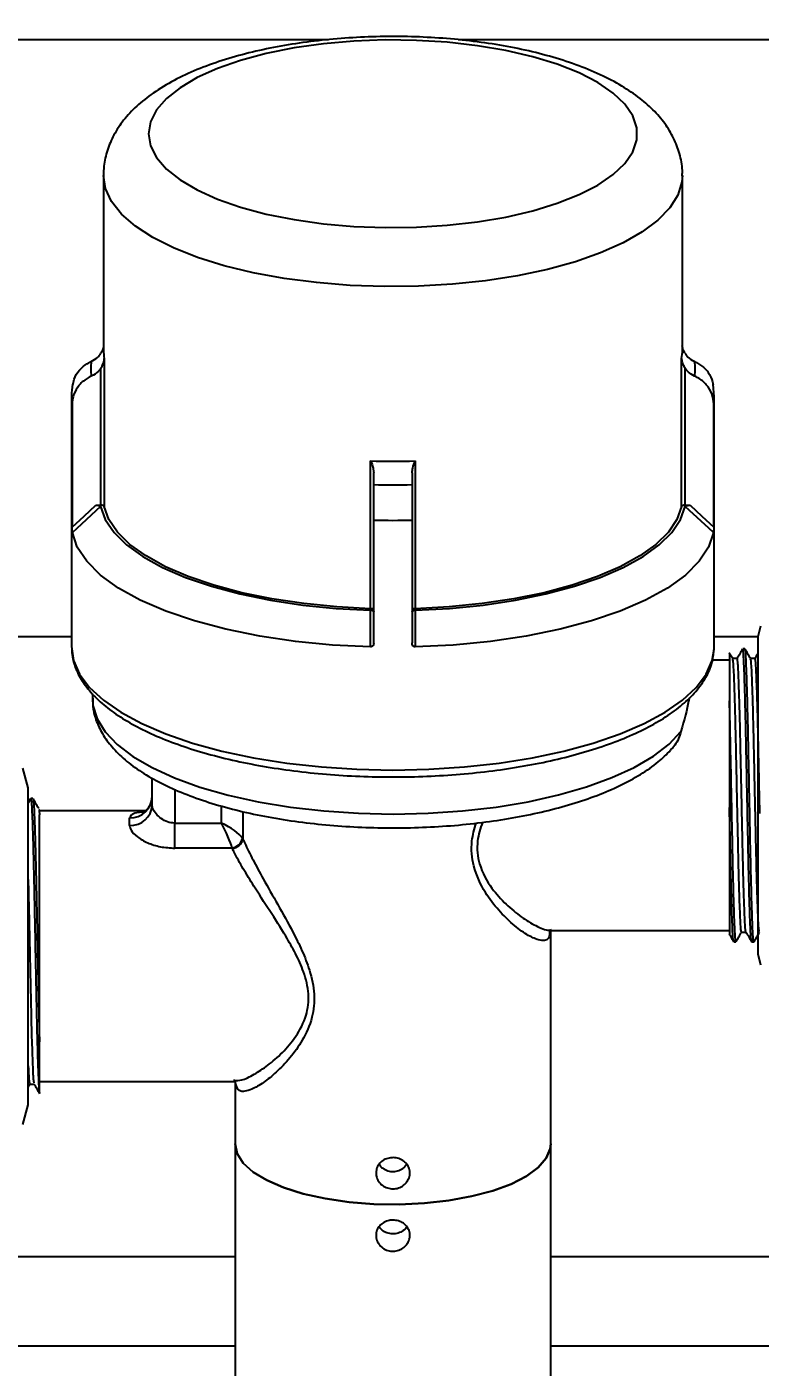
# Model space of a CAD drawing. Extents: x 75 to 2075, y 25 to 1460.
# Drawn here: x 480.9 to 573.8, y 1093.9 to 1263.8 of the extents above; entities that cross this region are included whole.
import ezdxf

# ---------------------------------------------------------------- set-up
doc = ezdxf.new("R2010")
doc.units = 0
doc.header["$LTSCALE"] = 5
doc.linetypes.add('SLD-KATı', pattern=[0])
doc.layers.get('0').update_dxf_attribs({"linetype": 'CONTINUOUS'})
doc.styles.add('SLDTEXTSTYLE3', font='GOTHIC.TTF', dxfattribs={"width": 0.913})
doc.dimstyles.new('SLDDIMSTYLE0', dxfattribs={"dimtxt": 14.875, "dimasz": 16.51, "dimexe": 0, "dimexo": 0.0625, "dimgap": 3.71875, "dimtad": 1, "dimlfac": 0.7, "dimrnd": 1e-09, "dimzin": 12, "dimtxsty": 'SLDTEXTSTYLE3', "dimsah": 1, "dimcen": 0.09, "dimazin": 3, "dimtfac": 1, "dimtofl": 0, "dimtmove": 0, "dimatfit": 3, "dimtolj": 1, "dimtzin": 12})

# ---------------------------------------------------------------- blocks, each defined once
blk = doc.blocks.new('_D_5')
at = {"color": 7, "linetype": 'SLD-KATı'}
for p, q in [((194.78, 1261.39), (194.78, 1320.99)), ((866.21, 1261.39), (866.21, 1320.99)), ((194.78, 1315.99), (866.21, 1315.99))]:
    blk.add_line(p, q, dxfattribs=at)
for points in [[(194.78, 1315.99), (211.29, 1313.45), (211.29, 1318.53)], [(866.21, 1315.99), (849.7, 1318.53), (849.7, 1313.45)]]:
    blk.add_solid(points, dxfattribs=at)
at = {"color": 7, "linetype": 'SLD-KATı', "insert": (491.48, 1334.99), "char_height": 14.875, "attachment_point": 1, "style": 'SLDTEXTSTYLE3'}
blk.add_mtext('470', dxfattribs=at)

msp = doc.modelspace()

# ---------------------------------------------------------------- linework, layer by layer
at = {"color": 8, "linetype": 'SLD-KATı'}
for p, q in [((519.097, 1262.206), (219.067, 1262.206)), ((841.924, 1262.206), (535.562, 1262.206)), ((499.639, 1167.171), (499.639, 1162.877)), ((505.569, 1162.877), (505.569, 1165.063)), ((508.283, 1164.353), (508.283, 1160.868))]:
    msp.add_line(p, q, dxfattribs=at)
at = {"color": 7, "linetype": 'SLD-KATı'}
for p, q in [((490.603, 1245.005), (490.603, 1222.858)), ((563.96, 1222.858), (563.96, 1245.005)), ((490.284, 1203.187), (490.284, 1220.581)), ((490.712, 1221.772), (490.712, 1203.035)), ((563.851, 1203.035), (563.851, 1221.772)), ((564.278, 1220.581), (564.278, 1203.187)), ((567.982, 1216.948), (567.862, 1218.526)), ((486.567, 1216.92), (486.567, 1185.261)), ((567.996, 1185.261), (567.996, 1216.92)), ((486.64, 1215.987), (486.64, 1200.424)), ((567.923, 1200.424), (567.923, 1215.987)), ((524.457, 1190.065), (524.457, 1208.802)), ((530.106, 1208.802), (530.106, 1190.065)), ((489.641, 1203.187), (490.284, 1203.187)), ((564.278, 1203.187), (564.922, 1203.187)), ((524.853, 1185.737), (524.853, 1201.3)), ((529.71, 1201.3), (529.71, 1185.737)), ((486.567, 1186.492), (369.067, 1186.492)), ((573.496, 1186.492), (567.996, 1186.492)), ((573.864, 1187.871), (573.496, 1186.497)), ((573.496, 1186.497), (573.496, 1165.16)), ((567.987, 1184.93), (567.996, 1185.261)), ((571.878, 1184.973), (571.594, 1184.973)), ((569.924, 1183.545), (567.756, 1183.545)), ((570.886, 1183.746), (570.326, 1183.746)), ((573.153, 1183.746), (572.593, 1183.746)), ((489.21, 1179.267), (489.21, 1178.667)), ((481.067, 1167.374), (480.399, 1169.866)), ((496.781, 1165.146), (496.781, 1168.599)), ((481.067, 1127.183), (481.067, 1167.374)), ((481.378, 1165.982), (481.067, 1165.443)), ((481.379, 1165.971), (481.384, 1165.989)), ((481.675, 1165.993), (481.392, 1165.993)), ((495.856, 1164.421), (482.496, 1164.421)), ((573.496, 1165.16), (573.496, 1146.306)), ((493.924, 1162.593), (493.924, 1163.535)), ((499.639, 1162.877), (505.569, 1162.877)), ((499.639, 1159.708), (499.639, 1162.877)), ((508.238, 1160.94), (508.283, 1160.868)), ((506.903, 1159.708), (499.639, 1159.708)), ((506.926, 1159.664), (506.903, 1159.708)), ((547.152, 1149.407), (547.134, 1149.278)), ((547.281, 1122.22), (547.281, 1149.405)), ((547.383, 1149.259), (569.924, 1149.259)), ((571.453, 1149.058), (572.013, 1149.058)), ((570.46, 1147.83), (570.744, 1147.83)), ((572.728, 1147.83), (573.012, 1147.83)), ((573.496, 1146.306), (573.864, 1144.932)), ((507.092, 1130.279), (507.194, 1130.283)), ((481.067, 1129.464), (481.263, 1129.804)), ((481.249, 1129.792), (481.81, 1129.792)), ((482.496, 1130.136), (507.194, 1130.136)), ((482.496, 1128.634), (482.496, 1128.622)), ((482.496, 1128.622), (482.496, 1128.623)), ((507.281, 1130.133), (507.281, 1122.22)), ((480.399, 1124.691), (481.067, 1127.183)), ((507.281, 1122.22), (507.281, 1085.779)), ((547.281, 1064.316), (547.281, 1122.22)), ((460.104, 1107.921), (507.281, 1107.921)), ((547.281, 1107.921), (589.067, 1107.921)), ((507.281, 1096.564), (455.496, 1096.564)), ((607.781, 1096.564), (547.281, 1096.564))]:
    msp.add_line(p, q, dxfattribs=at)
at = {"color": 7, "linetype": 'SLD-KATı', "flags": 128}
for points in [[(496.317, 1250.28), (496.571, 1248.758), (497.33, 1247.261), (498.58, 1245.814), (500.302, 1244.44), (502.466, 1243.162), (505.038, 1242.001), (507.975, 1240.975), (511.23, 1240.103), (514.748, 1239.398), (518.471, 1238.871), (522.339, 1238.532), (526.289, 1238.385), (530.255, 1238.434), (534.172, 1238.677), (537.975, 1239.111), (541.604, 1239.729), (544.997, 1240.519), (548.099, 1241.47), (550.859, 1242.565), (553.232, 1243.788), (555.179, 1245.116), (556.668, 1246.53), (557.675, 1248.005), (558.182, 1249.518), (558.182, 1251.043), (557.675, 1252.555), (556.668, 1254.03), (555.179, 1255.444), (553.232, 1256.772), (550.859, 1257.995), (548.099, 1259.09), (544.997, 1260.041), (541.604, 1260.831), (537.975, 1261.449), (534.172, 1261.883), (530.255, 1262.126), (526.289, 1262.175), (522.339, 1262.028), (518.471, 1261.689), (514.748, 1261.162), (511.23, 1260.457), (507.975, 1259.585), (505.038, 1258.559), (502.466, 1257.398), (500.302, 1256.12), (498.58, 1254.746), (497.33, 1253.299), (496.571, 1251.802), (496.317, 1250.28)], [(486.64, 1200.424), (488.14, 1201.806), (489.641, 1203.187)], [(490.247, 1203.031), (489.64, 1202.472), (487.212, 1200.237), (486.666, 1199.733)], [(490.247, 1203.031), (490.839, 1201.361), (491.94, 1199.729), (493.534, 1198.158), (495.598, 1196.67), (498.104, 1195.287), (501.017, 1194.026), (504.297, 1192.906), (507.897, 1191.943), (511.768, 1191.15), (515.855, 1190.537), (520.101, 1190.114), (524.447, 1189.886)], [(524.457, 1190.065), (520.17, 1190.291), (515.981, 1190.709), (511.95, 1191.314), (508.132, 1192.097), (504.581, 1193.048), (501.346, 1194.152), (498.472, 1195.396), (495.998, 1196.761), (493.961, 1198.228), (492.387, 1199.777), (491.299, 1201.387), (490.712, 1203.035)], [(563.851, 1203.035), (563.264, 1201.387), (562.176, 1199.777), (560.602, 1198.228), (558.564, 1196.761), (556.091, 1195.396), (553.217, 1194.152), (549.982, 1193.048), (546.431, 1192.097), (542.613, 1191.314), (538.582, 1190.709), (534.393, 1190.291), (530.106, 1190.065)], [(530.115, 1189.886), (534.462, 1190.114), (538.708, 1190.537), (542.795, 1191.15), (546.666, 1191.943), (550.266, 1192.906), (553.545, 1194.026), (556.459, 1195.287), (558.965, 1196.67), (561.029, 1198.158), (562.623, 1199.729), (563.724, 1201.361), (564.316, 1203.031)], [(567.897, 1199.733), (567.29, 1200.292), (564.862, 1202.528), (564.316, 1203.031)], [(564.922, 1203.187), (566.423, 1201.806), (567.923, 1200.424)], [(524.445, 1185.213), (519.632, 1185.454), (514.928, 1185.913), (510.399, 1186.584), (506.11, 1187.457), (502.122, 1188.52), (498.492, 1189.758), (495.271, 1191.154), (492.504, 1192.686), (490.232, 1194.335), (488.486, 1196.075), (487.292, 1197.884), (486.666, 1199.733)], [(567.897, 1199.733), (567.271, 1197.884), (566.076, 1196.075), (564.331, 1194.335), (562.058, 1192.686), (559.292, 1191.154), (556.071, 1189.758), (552.44, 1188.52), (548.452, 1187.457), (544.163, 1186.584), (539.635, 1185.913), (534.93, 1185.454), (530.117, 1185.213)], [(524.445, 1185.213), (524.446, 1186.005), (524.447, 1189.173), (524.447, 1189.886)], [(524.853, 1189.901), (524.845, 1189.932), (524.823, 1189.961), (524.787, 1189.988), (524.739, 1190.013), (524.679, 1190.033), (524.611, 1190.049), (524.536, 1190.06), (524.457, 1190.065)], [(530.106, 1190.065), (530.027, 1190.06), (529.952, 1190.049), (529.884, 1190.033), (529.824, 1190.013), (529.775, 1189.988), (529.739, 1189.961), (529.717, 1189.932), (529.71, 1189.901)], [(530.115, 1189.886), (530.116, 1189.094), (530.117, 1185.926), (530.117, 1185.213)], [(547.281, 1122.22), (547.217, 1121.602), (546.7, 1120.381), (545.681, 1119.207), (544.185, 1118.112), (542.252, 1117.123), (539.93, 1116.266), (537.281, 1115.563), (534.373, 1115.033), (531.282, 1114.689), (528.087, 1114.54), (524.871, 1114.59), (521.717, 1114.837), (518.708, 1115.276), (515.92, 1115.894), (513.427, 1116.677), (511.293, 1117.603), (509.572, 1118.648), (508.311, 1119.786), (507.54, 1120.987), (507.281, 1122.22), (507.281, 1122.22)], [(507.281, 1122.22), (507.54, 1120.987), (508.311, 1119.786), (509.572, 1118.648), (511.293, 1117.603), (513.427, 1116.677), (515.92, 1115.894), (518.708, 1115.276), (521.717, 1114.837), (524.871, 1114.59), (528.087, 1114.54), (531.282, 1114.689), (534.373, 1115.033), (537.281, 1115.563), (539.93, 1116.266), (542.252, 1117.123), (544.185, 1118.112), (545.681, 1119.207), (546.7, 1120.381), (547.217, 1121.602), (547.281, 1122.22)]]:
    msp.add_lwpolyline(points, dxfattribs=at)
at = {"color": 8, "linetype": 'SLD-KATı', "flags": 128}
for points in [[(563.96, 1244.98), (563.896, 1244.17), (563.382, 1242.511), (562.361, 1240.887), (560.848, 1239.322), (558.863, 1237.836), (556.436, 1236.45), (553.599, 1235.185), (550.392, 1234.058), (546.861, 1233.084), (543.056, 1232.278), (539.028, 1231.65), (534.836, 1231.21), (530.538, 1230.963), (526.194, 1230.914), (521.866, 1231.062), (517.613, 1231.406), (513.497, 1231.941), (509.573, 1232.659), (505.899, 1233.551), (502.524, 1234.603), (499.497, 1235.802), (496.86, 1237.129), (494.65, 1238.567), (492.898, 1240.096), (491.629, 1241.693), (490.86, 1243.337), (490.603, 1245.005)], [(486.567, 1185.261), (486.823, 1183.509), (487.588, 1181.779), (488.852, 1180.093), (490.599, 1178.472), (492.808, 1176.936), (495.45, 1175.505), (498.492, 1174.196), (501.896, 1173.027), (505.62, 1172.011), (509.616, 1171.162), (513.834, 1170.491), (518.222, 1170.005), (522.723, 1169.711), (527.281, 1169.613), (531.84, 1169.711), (536.341, 1170.005), (540.728, 1170.491), (544.947, 1171.162), (548.943, 1172.011), (552.666, 1173.027), (556.071, 1174.196), (559.113, 1175.505), (561.755, 1176.936), (563.964, 1178.472), (565.711, 1180.093), (566.975, 1181.779), (567.74, 1183.509), (567.987, 1184.93)], [(489.21, 1178.667), (489.274, 1177.815), (489.789, 1176.124), (490.812, 1174.467), (492.329, 1172.867), (494.319, 1171.345), (496.755, 1169.923), (499.605, 1168.619), (502.83, 1167.451), (506.387, 1166.435), (510.226, 1165.585), (514.296, 1164.912), (518.542, 1164.425), (522.907, 1164.131), (527.33, 1164.034), (531.754, 1164.136), (536.116, 1164.434), (540.359, 1164.925), (544.425, 1165.602), (548.258, 1166.456), (551.808, 1167.475), (555.025, 1168.646), (557.866, 1169.953), (560.293, 1171.378), (562.273, 1172.901), (563.779, 1174.503)]]:
    msp.add_lwpolyline(points, dxfattribs=at)
at = {"color": 8, "linetype": 'SLD-KATı'}
for centre, radius, start, end in [((496.102, 1222.861), 5.499, 180.03639, 191.4204), ((558.459, 1222.861), 5.501, 348.58157, 359.96164), ((492.638, 1216.922), 6.071, 180.01895, 188.86309)]:
    msp.add_arc(centre, radius, start, end, dxfattribs=at)
at = {"color": 7, "linetype": 'SLD-KATı'}
for centre, radius, start, end in [((494.684, 1220.483), 5.695, 170.56746, 189.43254), ((559.88, 1220.483), 5.695, 350.56588, 9.43412), ((527.281, 1304.063), 95.302, 268.30188, 271.69812), ((527.281, 1305.455), 99.69, 268.60407, 271.39593), ((490.366, 1202.741), 0.454, 40.42899, 100.39975), ((564.196, 1202.741), 0.454, 79.5996, 139.57165), ((527.281, 1307.106), 105.834, 268.68513, 271.31487), ((493.996, 1166.32), 2.786, 268.52025, 358.43902), ((494.068, 1165.307), 2.718, 266.95842, 356.5954), ((506.566, 1161.411), 1.737, 281.1884, 344.23706), ((506.671, 1161.318), 1.674, 278.75648, 344.3911)]:
    msp.add_arc(centre, radius, start, end, dxfattribs=at)
for major_axis, ratio, start_param, end_param in [((2.82, -1.478), 0.3094968, 0.5259586, 1.7315477), ((-1.356, 2.849), 0.1575541, 3.826441, 5.0320301)]:
    msp.add_ellipse((505.569, 1161.779), major_axis=major_axis, ratio=ratio, start_param=start_param, end_param=end_param, dxfattribs=at)
for points, knots in [([(563.923, 1244.959), (563.935, 1245.099), (564.01, 1245.954), (563.698, 1247.522), (563.008, 1249.54), (561.906, 1251.417), (560.447, 1253.174), (558.586, 1254.832), (556.294, 1256.389), (553.581, 1257.813), (550.513, 1259.069), (547.173, 1260.135), (543.625, 1261.009), (539.909, 1261.696), (536.063, 1262.198), (532.127, 1262.514), (528.142, 1262.646), (524.151, 1262.594), (520.198, 1262.358), (516.327, 1261.939), (512.578, 1261.338), (508.989, 1260.557), (505.593, 1259.593), (502.419, 1258.439), (499.491, 1257.079), (496.936, 1255.541), (494.813, 1253.857), (493.15, 1252.084), (491.899, 1250.211), (491.056, 1248.248), (490.654, 1246.488), (490.617, 1245.402), (490.603, 1245.005)], [0, 0, 0, 0, 0.0056635, 0.0344827, 0.0630316, 0.0922785, 0.1232472, 0.1567825, 0.1931106, 0.2313503, 0.2699384, 0.3080298, 0.345569, 0.3826669, 0.4194496, 0.4560248, 0.4924811, 0.5288948, 0.5653305, 0.6018437, 0.6385135, 0.6754337, 0.7127223, 0.7505299, 0.7890367, 0.828388, 0.8641676, 0.8973003, 0.9277922, 0.9564291, 0.9840485, 1, 1, 1, 1]), ([(489.066, 1221.416), (489.345, 1221.569), (489.832, 1221.836), (490.149, 1222.266), (490.284, 1222.448)], [0, 0, 0, 0, 0.5748867, 1, 1, 1, 1]), ([(490.622, 1223.436), (490.603, 1223.284), (490.559, 1222.926), (490.384, 1222.623), (490.284, 1222.448)], [0, 0, 0, 0, 0.425838, 1, 1, 1, 1]), ([(564.278, 1222.448), (564.178, 1222.623), (564.004, 1222.926), (563.96, 1223.283), (563.941, 1223.435)], [0, 0, 0, 0, 0.5746525, 1, 1, 1, 1]), ([(564.278, 1222.448), (564.351, 1222.346), (564.598, 1221.996), (565.028, 1221.644), (565.404, 1221.461), (565.497, 1221.416)], [0, 0, 0, 0, 0.2378386, 0.8109906, 1, 1, 1, 1]), ([(486.742, 1218.407), (486.774, 1218.662), (486.862, 1219.359), (487.529, 1220.364), (488.36, 1221.075), (488.926, 1221.348), (489.066, 1221.416)], [0, 0, 0, 0, 0.19849153, 0.54246698, 0.88669805, 1, 1, 1, 1]), ([(490.284, 1220.581), (490.212, 1220.479), (489.965, 1220.129), (489.535, 1219.777), (489.159, 1219.594), (489.066, 1219.549)], [0, 0, 0, 0, 0.2378436, 0.8109931, 1, 1, 1, 1]), ([(490.284, 1220.581), (490.378, 1220.741), (490.619, 1221.15), (490.702, 1221.535), (490.712, 1221.769), (490.712, 1221.772)], [0, 0, 0, 0, 0.3870585, 0.9919388, 1, 1, 1, 1]), ([(563.851, 1221.772), (563.851, 1221.769), (563.86, 1221.535), (563.944, 1221.15), (564.185, 1220.741), (564.278, 1220.581)], [0, 0, 0, 0, 0.008061, 0.6129419, 1, 1, 1, 1]), ([(565.497, 1219.549), (565.217, 1219.703), (564.731, 1219.969), (564.413, 1220.399), (564.278, 1220.581)], [0, 0, 0, 0, 0.5748801, 1, 1, 1, 1]), ([(565.497, 1221.416), (565.847, 1221.225), (566.612, 1220.806), (567.492, 1219.782), (567.742, 1218.92), (567.867, 1218.489)], [0, 0, 0, 0, 0.2966833, 0.6486827, 1, 1, 1, 1]), ([(486.701, 1218.526), (486.62, 1218.039), (486.53, 1217.495), (486.576, 1216.95), (486.581, 1216.892)], [0, 0, 0, 0, 0.89468769, 1, 1, 1, 1]), ([(489.066, 1219.549), (488.714, 1219.358), (487.945, 1218.94), (487.097, 1217.912), (486.685, 1216.856), (486.651, 1216.199), (486.64, 1215.987)], [0, 0, 0, 0, 0.25387813, 0.5550943, 0.85572605, 1, 1, 1, 1]), ([(567.923, 1215.987), (567.876, 1216.431), (567.781, 1217.32), (567.042, 1218.5), (566.202, 1219.208), (565.637, 1219.481), (565.497, 1219.549)], [0, 0, 0, 0, 0.3002974, 0.6005793, 0.9010871, 1, 1, 1, 1]), ([(524.457, 1208.802), (524.459, 1208.799), (524.575, 1208.516), (524.777, 1208.021), (524.832, 1207.499), (524.853, 1207.295)], [0, 0, 0, 0, 0.0080693, 0.6129367, 1, 1, 1, 1]), ([(529.71, 1207.295), (529.731, 1207.499), (529.785, 1208.021), (529.988, 1208.516), (530.104, 1208.799), (530.106, 1208.802)], [0, 0, 0, 0, 0.3870619, 0.9919307, 1, 1, 1, 1]), ([(524.853, 1205.795), (524.853, 1206.055), (524.853, 1206.509), (524.853, 1207.061), (524.853, 1207.295)], [0, 0, 0, 0, 0.5748812, 1, 1, 1, 1]), ([(529.71, 1207.295), (529.71, 1207.165), (529.71, 1206.72), (529.71, 1206.203), (529.71, 1205.876), (529.71, 1205.795)], [0, 0, 0, 0, 0.2378332, 0.8109744, 1, 1, 1, 1]), ([(524.853, 1201.3), (524.853, 1201.762), (524.853, 1202.688), (524.853, 1204.151), (524.853, 1205.183), (524.853, 1205.673), (524.853, 1205.795)], [0, 0, 0, 0, 0.3003005, 0.6005847, 0.9010887, 1, 1, 1, 1]), ([(529.71, 1205.795), (529.71, 1205.468), (529.71, 1204.755), (529.71, 1203.401), (529.71, 1202.186), (529.71, 1201.517), (529.71, 1201.3)], [0, 0, 0, 0, 0.2538781, 0.5550847, 0.8557286, 1, 1, 1, 1]), ([(489.641, 1203.187), (489.734, 1203.184), (489.894, 1203.178), (490.08, 1203.14), (490.188, 1203.098), (490.236, 1203.061), (490.244, 1203.039), (490.247, 1203.031)], [0, 0, 0, 0, 0.3524622, 0.598482, 0.7803895, 0.9251246, 1, 1, 1, 1]), ([(564.316, 1203.031), (564.324, 1203.046), (564.339, 1203.076), (564.421, 1203.119), (564.564, 1203.16), (564.744, 1203.184), (564.873, 1203.186), (564.922, 1203.187)], [0, 0, 0, 0, 0.1486493, 0.2964251, 0.5133347, 0.8133946, 1, 1, 1, 1]), ([(486.666, 1199.733), (486.663, 1199.751), (486.658, 1199.787), (486.651, 1199.891), (486.645, 1200.042), (486.64, 1200.232), (486.64, 1200.361), (486.64, 1200.424)], [0, 0, 0, 0, 0.1420537, 0.283654, 0.4771187, 0.7466605, 1, 1, 1, 1]), ([(567.923, 1200.424), (567.923, 1200.337), (567.922, 1200.192), (567.916, 1199.992), (567.91, 1199.859), (567.903, 1199.775), (567.899, 1199.746), (567.897, 1199.733)], [0, 0, 0, 0, 0.3479376, 0.57973315, 0.75503107, 0.89674974, 1, 1, 1, 1]), ([(524.447, 1189.886), (524.486, 1189.884), (524.564, 1189.878), (524.676, 1189.846), (524.782, 1189.791), (524.844, 1189.722), (524.85, 1189.673), (524.853, 1189.654)], [0, 0, 0, 0, 0.1486482, 0.2964333, 0.5133251, 0.8133962, 1, 1, 1, 1]), ([(529.71, 1189.654), (529.718, 1189.69), (529.733, 1189.751), (529.832, 1189.822), (529.941, 1189.864), (530.038, 1189.882), (530.096, 1189.885), (530.115, 1189.886)], [0, 0, 0, 0, 0.3524544, 0.598508, 0.780381, 0.9251346, 1, 1, 1, 1]), ([(486.567, 1185.261), (486.583, 1184.908), (486.625, 1183.953), (487.062, 1182.416), (487.973, 1180.698), (489.313, 1179.044), (491.082, 1177.455), (493.271, 1175.951), (495.85, 1174.557), (498.776, 1173.29), (502.011, 1172.162), (505.518, 1171.182), (509.258, 1170.356), (513.192, 1169.691), (517.279, 1169.193), (521.473, 1168.867), (525.73, 1168.716), (530.003, 1168.74), (534.245, 1168.939), (538.411, 1169.312), (542.456, 1169.855), (546.335, 1170.563), (550.007, 1171.429), (553.433, 1172.446), (556.579, 1173.607), (559.411, 1174.904), (561.899, 1176.332), (564.014, 1177.884), (565.727, 1179.556), (566.984, 1181.334), (567.778, 1183.116), (567.903, 1184.314), (567.96, 1184.864)], [0, 0, 0, 0, 0.0183707, 0.0496766, 0.0813475, 0.1140812, 0.1479141, 0.1823938, 0.2170517, 0.2516235, 0.2860702, 0.3204029, 0.3546446, 0.3888175, 0.4229411, 0.4570313, 0.4911013, 0.525163, 0.5592268, 0.5933005, 0.6273956, 0.6615253, 0.6957052, 0.729954, 0.7642954, 0.7987567, 0.8333663, 0.8681346, 0.9029953, 0.9375906, 0.9713296, 1, 1, 1, 1]), ([(524.853, 1185.737), (524.845, 1185.653), (524.832, 1185.514), (524.738, 1185.352), (524.636, 1185.261), (524.536, 1185.217), (524.472, 1185.214), (524.445, 1185.213)], [0, 0, 0, 0, 0.347955, 0.5797323, 0.7550455, 0.8967151, 1, 1, 1, 1]), ([(530.117, 1185.213), (530.08, 1185.216), (530.007, 1185.221), (529.899, 1185.281), (529.796, 1185.39), (529.723, 1185.551), (529.714, 1185.676), (529.71, 1185.737)], [0, 0, 0, 0, 0.1420952, 0.2836636, 0.4771271, 0.7466647, 1, 1, 1, 1]), ([(571.579, 1184.956), (571.46, 1184.752), (571.224, 1184.342), (570.987, 1183.933), (570.869, 1183.728)], [0, 0, 0, 0, 0.5000013, 1, 1, 1, 1]), ([(572.713, 1147.992), (572.702, 1147.975), (572.659, 1147.908), (572.587, 1149.096), (572.495, 1151.473), (572.396, 1154.962), (572.303, 1159.208), (572.211, 1163.949), (572.112, 1168.858), (572.019, 1173.598), (571.927, 1177.845), (571.828, 1181.329), (571.736, 1183.721), (571.659, 1184.938), (571.611, 1184.842), (571.594, 1184.81)], [0, 0, 0, 0, 0.02889857, 0.1129357, 0.19698961, 0.28249386, 0.36652303, 0.45058524, 0.53608943, 0.62011045, 0.70418133, 0.78968507, 0.87369803, 0.95777663, 1, 1, 1, 1]), ([(573.012, 1147.993), (572.996, 1147.961), (572.947, 1147.865), (572.87, 1149.083), (572.778, 1151.476), (572.679, 1154.961), (572.587, 1159.208), (572.494, 1163.949), (572.395, 1168.858), (572.303, 1173.598), (572.21, 1177.845), (572.111, 1181.329), (572.019, 1183.721), (571.942, 1184.938), (571.894, 1184.842), (571.878, 1184.81)], [0, 0, 0, 0, 0.0417348, 0.1246611, 0.207604, 0.291978, 0.3748964, 0.4578475, 0.5422215, 0.6251319, 0.7080915, 0.792465, 0.8753675, 0.9583347, 1, 1, 1, 1]), ([(572.6, 1183.734), (572.482, 1183.938), (572.245, 1184.348), (572.009, 1184.757), (571.891, 1184.962)], [0, 0, 0, 0, 0.4999806, 1, 1, 1, 1]), ([(569.924, 1184.387), (569.924, 1184.403), (569.924, 1184.468), (569.924, 1184.066), (569.924, 1183.19), (569.924, 1181.793), (569.924, 1180.173), (569.924, 1178.921), (569.924, 1178.396)], [0, 0, 0, 0, 0.0590203, 0.2581618, 0.4573134, 0.6566972, 0.8560819, 1, 1, 1, 1]), ([(570.332, 1183.734), (570.214, 1183.938), (570.086, 1184.161), (569.957, 1184.383), (569.947, 1184.401)], [0, 0, 0, 0, 0.9206605, 1, 1, 1, 1]), ([(571.453, 1149.078), (571.433, 1149.113), (571.391, 1149.186), (571.33, 1149.947), (571.271, 1151.175), (571.207, 1152.882), (571.142, 1155.017), (571.077, 1157.489), (571.018, 1160.213), (570.956, 1163.127), (570.891, 1166.168), (570.825, 1169.218), (570.763, 1172.156), (570.704, 1174.913), (570.639, 1177.429), (570.574, 1179.622), (570.51, 1181.398), (570.45, 1182.697), (570.391, 1183.521), (570.351, 1183.644), (570.332, 1183.702)], [0, 0, 0, 0, 0.0522237, 0.1082851, 0.1635857, 0.2200309, 0.2769776, 0.3335454, 0.3889498, 0.4448307, 0.501638, 0.5585034, 0.614554, 0.6698598, 0.7263128, 0.7832595, 0.8398208, 0.8952168, 0.9511094, 1, 1, 1, 1]), ([(572.004, 1149.134), (571.989, 1149.163), (571.953, 1149.236), (571.897, 1149.952), (571.838, 1151.174), (571.774, 1152.882), (571.709, 1155.016), (571.644, 1157.489), (571.584, 1160.213), (571.523, 1163.127), (571.458, 1166.168), (571.392, 1169.218), (571.33, 1172.156), (571.271, 1174.913), (571.206, 1177.428), (571.141, 1179.623), (571.077, 1181.393), (571.017, 1182.715), (570.955, 1183.493), (570.91, 1183.823), (570.887, 1183.734), (570.886, 1183.728)], [0, 0, 0, 0, 0.0381202, 0.094315, 0.1497475, 0.2063269, 0.2634089, 0.3201116, 0.3756477, 0.4316615, 0.4886036, 0.5456042, 0.6017886, 0.6572256, 0.7138129, 0.7708957, 0.8275909, 0.883119, 0.9391442, 0.9960911, 1, 1, 1, 1]), ([(573.721, 1149.086), (573.701, 1149.114), (573.661, 1149.176), (573.6, 1149.914), (573.541, 1151.124), (573.477, 1152.815), (573.412, 1154.936), (573.347, 1157.399), (573.287, 1160.115), (573.226, 1163.024), (573.161, 1166.061), (573.096, 1169.114), (573.033, 1172.057), (572.974, 1174.821), (572.91, 1177.346), (572.844, 1179.552), (572.78, 1181.344), (572.72, 1182.66), (572.66, 1183.508), (572.619, 1183.644), (572.6, 1183.709)], [0, 0, 0, 0, 0.0502642, 0.1063663, 0.1616499, 0.2180613, 0.2750038, 0.3315988, 0.3870364, 0.4428699, 0.499658, 0.5565351, 0.6126269, 0.6679143, 0.7243336, 0.7812775, 0.8378651, 0.8932941, 0.949139, 1, 1, 1, 1]), ([(573.496, 1184.349), (573.495, 1184.348), (573.376, 1184.141), (573.256, 1183.934), (573.138, 1183.73)], [0, 0, 0, 0, 0.008716, 1, 1, 1, 1]), ([(573.77, 1164.093), (573.756, 1164.748), (573.72, 1166.416), (573.662, 1169.116), (573.6, 1172.056), (573.541, 1174.821), (573.477, 1177.346), (573.411, 1179.553), (573.347, 1181.339), (573.287, 1182.677), (573.225, 1183.475), (573.18, 1183.816), (573.156, 1183.729), (573.153, 1183.721)], [0, 0, 0, 0, 0.06704075, 0.17065208, 0.27283362, 0.37354848, 0.47632603, 0.58005919, 0.68314387, 0.7841166, 0.88584772, 0.9893058, 1, 1, 1, 1]), ([(489.269, 1178.746), (489.253, 1178.449), (489.203, 1177.516), (489.609, 1175.968), (490.423, 1174.181), (491.663, 1172.485), (493.314, 1170.864), (495.4, 1169.327), (497.898, 1167.903), (500.756, 1166.619), (503.919, 1165.491), (507.341, 1164.524), (510.983, 1163.724), (514.805, 1163.092), (518.765, 1162.634), (522.82, 1162.351), (526.923, 1162.246), (531.03, 1162.32), (535.092, 1162.571), (539.063, 1162.998), (542.9, 1163.597), (546.56, 1164.363), (550.004, 1165.293), (553.196, 1166.382), (556.107, 1167.627), (558.693, 1169.037), (560.857, 1170.514), (561.952, 1171.617), (562.455, 1172.124)], [0, 0, 0, 0, 0.0159679, 0.0500663, 0.0843855, 0.1202112, 0.1582575, 0.198283, 0.2393153, 0.280397, 0.3211878, 0.3616755, 0.4019161, 0.4419724, 0.4818989, 0.5217402, 0.5615337, 0.6013121, 0.6411024, 0.6809303, 0.7208302, 0.7608425, 0.8010166, 0.8414143, 0.8821118, 0.9231904, 0.9646923, 1, 1, 1, 1]), ([(564.822, 1178.762), (564.797, 1178.621), (564.608, 1177.533), (564.165, 1175.913), (563.779, 1174.503)], [0, 0, 0, 0, 0.129639, 1, 1, 1, 1]), ([(570.744, 1147.993), (570.728, 1147.961), (570.679, 1147.865), (570.603, 1149.083), (570.51, 1151.476), (570.411, 1154.961), (570.319, 1159.208), (570.226, 1163.948), (570.127, 1168.859), (570.035, 1173.593), (569.968, 1176.688), (569.93, 1178.163), (569.924, 1178.394)], [0, 0, 0, 0, 0.0576845, 0.1723026, 0.2869436, 0.4035627, 0.51817, 0.6328223, 0.7494413, 0.8640375, 0.9787016, 1, 1, 1, 1]), ([(569.924, 1178.394), (569.924, 1176.813), (569.924, 1174.232), (569.924, 1170.009), (569.924, 1167.077), (569.924, 1165.362), (569.924, 1164.859)], [0, 0, 0, 0, 0.3956162, 0.6459003, 0.8961845, 1, 1, 1, 1]), ([(563.779, 1174.503), (563.586, 1173.89), (563.314, 1173.023), (562.632, 1172.345), (562.432, 1172.146)], [0, 0, 0, 0, 0.7066576, 1, 1, 1, 1]), ([(481.392, 1165.984), (481.397, 1165.984), (481.406, 1165.985), (481.418, 1165.945), (481.435, 1165.873), (481.464, 1165.664), (481.516, 1164.995), (481.573, 1163.759), (481.63, 1162.104), (481.682, 1160.334), (481.738, 1158.062), (481.801, 1155.254), (481.869, 1151.92), (481.942, 1148.122), (482.021, 1143.991), (482.106, 1139.738), (482.196, 1135.656), (482.292, 1132.113), (482.37, 1130.134), (482.423, 1129.267), (482.449, 1128.954), (482.472, 1128.744), (482.486, 1128.667), (482.495, 1128.623)], [0, 0, 0, 0, 0.014318, 0.0254479, 0.0314787, 0.0582699, 0.1053797, 0.1727634, 0.2141193, 0.2605521, 0.3120587, 0.3686356, 0.4302801, 0.4969884, 0.5687558, 0.6455786, 0.7274519, 0.8143707, 0.9063298, 0.9382027, 0.9599124, 0.9768223, 1, 1, 1, 1]), ([(482.397, 1164.753), (482.279, 1164.958), (482.042, 1165.367), (481.806, 1165.777), (481.687, 1165.982)], [0, 0, 0, 0, 0.4999926, 1, 1, 1, 1]), ([(481.687, 1165.845), (481.703, 1165.844), (481.747, 1165.841), (481.825, 1164.554), (481.927, 1161.788), (482.044, 1157.344), (482.149, 1151.955), (482.265, 1146.129), (482.376, 1140.411), (482.451, 1136.884), (482.492, 1135.294), (482.495, 1135.169)], [0, 0, 0, 0, 0.05470001, 0.16082646, 0.29838319, 0.4377286, 0.57402705, 0.71322723, 0.85116652, 0.98835248, 1, 1, 1, 1]), ([(496.742, 1166.212), (496.725, 1165.932), (496.688, 1165.334), (496.193, 1164.644), (495.738, 1164.308), (495.544, 1164.234), (495.564, 1164.24), (495.569, 1164.241)], [0, 0, 0, 0, 0.2661667, 0.5682458, 0.7877338, 0.9458527, 1, 1, 1, 1]), ([(482.397, 1164.626), (482.412, 1164.631), (482.445, 1164.642), (482.478, 1164.193), (482.496, 1163.943)], [0, 0, 0, 0, 0.4435725, 1, 1, 1, 1]), ([(499.639, 1162.877), (499.328, 1162.911), (498.698, 1162.979), (497.875, 1163.455), (497.233, 1164.068), (496.845, 1164.686), (496.8, 1165.011), (496.781, 1165.146)], [0, 0, 0, 0, 0.1987736, 0.4032431, 0.6199115, 0.8426134, 1, 1, 1, 1]), ([(569.924, 1164.857), (569.924, 1163.862), (569.924, 1161.856), (569.924, 1158.995), (569.924, 1156.327), (569.924, 1153.962), (569.924, 1151.966), (569.924, 1150.407), (569.924, 1149.34), (569.924, 1148.794), (569.924, 1148.808), (569.924, 1148.814)], [0, 0, 0, 0, 0.1155999, 0.2328416, 0.3500626, 0.4683438, 0.5866254, 0.703446, 0.8202499, 0.9364037, 1, 1, 1, 1]), ([(570.445, 1147.992), (570.434, 1147.975), (570.391, 1147.909), (570.319, 1149.096), (570.227, 1151.473), (570.128, 1154.962), (570.035, 1159.206), (569.968, 1162.65), (569.93, 1164.554), (569.924, 1164.856)], [0, 0, 0, 0, 0.0612895, 0.2415692, 0.4218849, 0.6053119, 0.7855746, 0.9659081, 1, 1, 1, 1]), ([(482.496, 1135.17), (482.496, 1135.99), (482.496, 1137.641), (482.496, 1140.448), (482.496, 1143.433), (482.496, 1146.535), (482.496, 1149.644), (482.496, 1152.651), (482.496, 1155.474), (482.496, 1158.03), (482.496, 1160.242), (482.496, 1162.034), (482.496, 1163.254), (482.496, 1163.749), (482.496, 1163.943)], [0, 0, 0, 0, 0.0849376, 0.1710632, 0.2571733, 0.3447652, 0.4323579, 0.5188734, 0.6053777, 0.6914177, 0.7774581, 0.8616374, 0.9458173, 1, 1, 1, 1]), ([(493.924, 1162.593), (493.961, 1162.399), (494.05, 1161.929), (494.845, 1161.116), (496.161, 1160.361), (497.813, 1159.816), (499.024, 1159.744), (499.639, 1159.708)], [0, 0, 0, 0, 0.1479374, 0.3573697, 0.5684898, 0.7810288, 1, 1, 1, 1]), ([(481.067, 1155.739), (481.097, 1154.392), (481.163, 1151.412), (481.273, 1146.192), (481.384, 1140.863), (481.492, 1136.104), (481.61, 1132.479), (481.706, 1130.237), (481.774, 1130.04), (481.803, 1129.954)], [0, 0, 0, 0, 0.1260669, 0.2787572, 0.4300639, 0.5805442, 0.7335047, 0.8830827, 1, 1, 1, 1]), ([(570.757, 1147.841), (570.875, 1148.046), (571.112, 1148.456), (571.348, 1148.865), (571.466, 1149.07)], [0, 0, 0, 0, 0.5000064, 1, 1, 1, 1]), ([(572.003, 1149.074), (572.122, 1148.87), (572.358, 1148.46), (572.595, 1148.051), (572.713, 1147.846)], [0, 0, 0, 0, 0.499998, 1, 1, 1, 1]), ([(573.025, 1147.841), (573.143, 1148.046), (573.377, 1148.452), (573.611, 1148.857), (573.727, 1149.058)], [0, 0, 0, 0, 0.5049388, 1, 1, 1, 1]), ([(569.896, 1148.797), (569.96, 1148.685), (570.143, 1148.368), (570.326, 1148.052), (570.445, 1147.847)], [0, 0, 0, 0, 0.3536687, 1, 1, 1, 1]), ([(482.496, 1128.623), (482.496, 1128.948), (482.496, 1129.478), (482.496, 1131.613), (482.496, 1133.479), (482.496, 1134.781), (482.496, 1135.169)], [0, 0, 0, 0, 0.3946346, 0.6441913, 0.8937497, 1, 1, 1, 1]), ([(481.067, 1132.128), (481.094, 1131.477), (481.153, 1130.055), (481.216, 1129.94), (481.25, 1129.878)], [0, 0, 0, 0, 0.4576188, 1, 1, 1, 1]), ([(481.803, 1129.804), (481.921, 1129.599), (482.158, 1129.189), (482.394, 1128.78), (482.512, 1128.575)], [0, 0, 0, 0, 0.5000001, 1, 1, 1, 1]), ([(525.139, 1118.534), (525.162, 1118.755), (525.209, 1119.196), (525.576, 1119.773), (526.118, 1120.208), (526.796, 1120.456), (527.527, 1120.492), (528.229, 1120.313), (528.825, 1119.938), (529.249, 1119.402), (529.452, 1118.76), (529.41, 1118.083), (529.13, 1117.45), (528.643, 1116.931), (528.002, 1116.59), (527.279, 1116.472), (526.558, 1116.592), (525.919, 1116.931), (525.434, 1117.45), (525.176, 1118.017), (525.149, 1118.387), (525.139, 1118.534)], [0, 0, 0, 0, 0.0534776, 0.1069498, 0.1606131, 0.2144057, 0.2679878, 0.3213528, 0.374828, 0.4285694, 0.4823228, 0.5358096, 0.5891679, 0.6427367, 0.6965259, 0.7502025, 0.8036116, 0.8570129, 0.9106772, 0.9644698, 1, 1, 1, 1]), ([(525.528, 1119.623), (525.551, 1119.58), (525.685, 1119.335), (526.125, 1119.005), (526.787, 1118.721), (527.523, 1118.681), (528.215, 1118.88), (528.747, 1119.213), (528.949, 1119.514), (529.023, 1119.624)], [0, 0, 0, 0, 0.0367715, 0.2103539, 0.3847579, 0.5578422, 0.7295501, 0.9019206, 1, 1, 1, 1]), ([(527.281, 1112.555), (527.522, 1112.535), (528.002, 1112.493), (528.642, 1112.168), (529.13, 1111.684), (529.411, 1111.069), (529.451, 1110.395), (529.248, 1109.739), (528.826, 1109.174), (528.229, 1108.768), (527.524, 1108.572), (526.794, 1108.613), (526.119, 1108.882), (525.574, 1109.347), (525.22, 1109.953), (525.098, 1110.625), (525.221, 1111.285), (525.575, 1111.862), (526.12, 1112.294), (526.722, 1112.523), (527.122, 1112.546), (527.281, 1112.555)], [0, 0, 0, 0, 0.0534791, 0.1069511, 0.1606148, 0.2144073, 0.2679908, 0.3213526, 0.3748259, 0.4285687, 0.4823215, 0.5358084, 0.5891703, 0.6427385, 0.6965261, 0.7502058, 0.8036124, 0.8570106, 0.9106766, 0.964468, 1, 1, 1, 1]), ([(529.039, 1111.718), (529.015, 1111.673), (528.88, 1111.424), (528.438, 1111.092), (527.776, 1110.808), (527.04, 1110.768), (526.348, 1110.967), (525.813, 1111.302), (525.609, 1111.607), (525.533, 1111.719)], [0, 0, 0, 0, 0.0388315, 0.2115774, 0.3851366, 0.5573841, 0.7282604, 0.8998014, 1, 1, 1, 1])]:
    msp.add_open_spline(points, degree=3, knots=knots, dxfattribs=at)
at = {"color": 8, "linetype": 'SLD-KATı'}
for points, knots in [([(495.559, 1164.28), (495.413, 1164.269), (494.815, 1164.223), (494.132, 1164.013), (493.993, 1163.693), (493.924, 1163.535)], [0, 0, 0, 0, 0.1414239, 0.5776084, 1, 1, 1, 1]), ([(547.134, 1149.278), (547.128, 1148.903), (547.11, 1147.904), (545.908, 1147.927), (544.26, 1148.673), (542.502, 1149.974), (540.67, 1151.769), (538.831, 1154.144), (537.435, 1157.096), (537.084, 1160.269), (537.6, 1162.133), (537.81, 1162.894)], [0, 0, 0, 0, 0.08934807, 0.23752846, 0.34958486, 0.46607189, 0.57634733, 0.68931683, 0.8218196, 0.92718301, 1, 1, 1, 1]), ([(538.627, 1162.982), (538.371, 1162.194), (537.786, 1160.395), (538.163, 1157.334), (539.671, 1154.662), (541.621, 1152.522), (543.572, 1150.915), (545.415, 1149.824), (546.818, 1149.197), (547.27, 1149.344), (547.383, 1149.381)], [0, 0, 0, 0, 0.09747448, 0.2226325, 0.38339739, 0.52079372, 0.66179011, 0.8038785, 0.95082295, 1, 1, 1, 1]), ([(508.283, 1160.868), (508.356, 1160.7), (508.721, 1159.865), (509.536, 1158.212), (510.95, 1155.605), (512.697, 1152.551), (514.414, 1149.492), (515.794, 1146.706), (516.836, 1144.079), (517.447, 1141.163), (517.12, 1138.039), (515.893, 1135.327), (514.234, 1133.04), (512.517, 1131.264), (510.846, 1129.92), (509.17, 1128.963), (507.639, 1128.659), (507.401, 1129.643), (507.281, 1130.133)], [0, 0, 0, 0, 0.0136429, 0.067833, 0.123569, 0.1961142, 0.2707816, 0.3192619, 0.3686937, 0.4286595, 0.4887967, 0.5587833, 0.6242769, 0.6914419, 0.7544898, 0.8191743, 0.909802, 1, 1, 1, 1]), ([(507.194, 1130.283), (507.483, 1130.262), (508.131, 1130.215), (509.679, 1130.98), (511.429, 1132.127), (513.289, 1133.725), (515.051, 1135.791), (516.387, 1138.282), (516.747, 1141.2), (516.079, 1143.915), (514.97, 1146.349), (513.491, 1148.934), (511.66, 1151.802), (509.79, 1154.655), (508.274, 1157.128), (507.399, 1158.698), (507.005, 1159.504), (506.926, 1159.664)], [0, 0, 0, 0, 0.0601357, 0.1347357, 0.2094322, 0.285865, 0.3621895, 0.4406574, 0.5067917, 0.573076, 0.6285435, 0.6841593, 0.7696463, 0.8551021, 0.9195791, 0.9839713, 1, 1, 1, 1])]:
    msp.add_open_spline(points, degree=3, knots=knots, dxfattribs=at)

# ---------------------------------------------------------------- dimensions: what is measured, and where the dimension line sits
at = {"color": 7, "linetype": 'SLD-KATı'}
dim = msp.add_linear_dim(base=(866.21, 1315.994), p1=(194.781, 1256.391), p2=(866.21, 1256.391), dimstyle='SLDDIMSTYLE0', dxfattribs=at)
dim.commit()
dim.dimension.update_dxf_attribs({"geometry": '_D_5', "text_midpoint": (507.964, 1315.994), "dimtype": 160})

doc.saveas('drawing.dxf')
